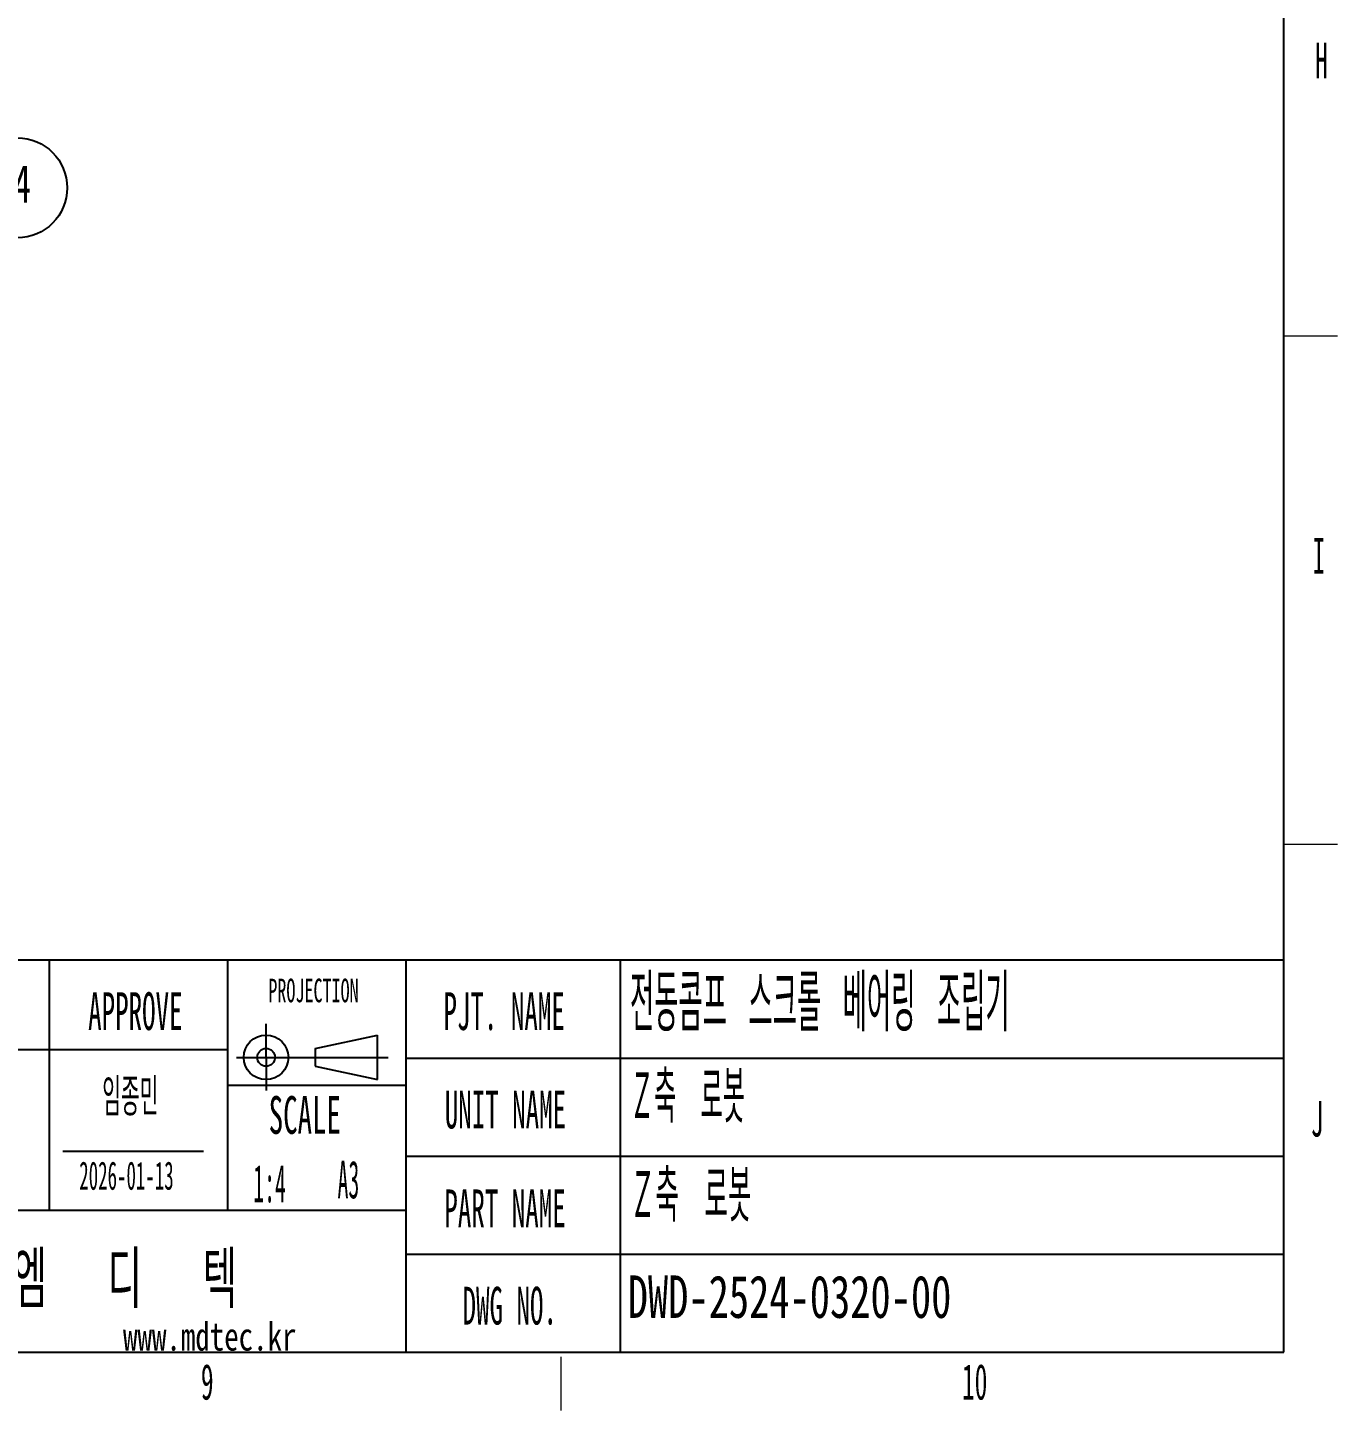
# Model space of a CAD drawing. Header units: millimetres. Extents: x 19 to 1665, y -46 to 1184.
# Drawn here: x 1370.4 to 1664, y 8.2 to 318.3 of the extents above; entities that cross this region are included whole.
import ezdxf

# ---------------------------------------------------------------- set-up
doc = ezdxf.new("R2010")
doc.units = ezdxf.units.MM
doc.header["$LTSCALE"] = 4
doc.layers.add('12', color=4, linetype='Continuous')
doc.styles.add('SLDTEXTSTYLE1', font='TXT', dxfattribs={"width": 0.446809, "bigfont": 'bigfont'})
doc.styles.add('SLDTEXTSTYLE11', font='TXT', dxfattribs={"width": 0.75})
doc.styles.add('SLDTEXTSTYLE16', font='TXT', dxfattribs={"width": 0.6, "bigfont": 'bigfont'})
doc.styles.add('SLDTEXTSTYLE17', font='TXT', dxfattribs={"width": 0.49})
doc.styles.add('SLDTEXTSTYLE2', font='TXT', dxfattribs={"width": 0.7})
doc.styles.add('SLDTEXTSTYLE4', font='TXT', dxfattribs={"width": 0.421875})
doc.styles.add('SLDTEXTSTYLE5', font='TXT', dxfattribs={"width": 0.525})
doc.styles.add('SLDTEXTSTYLE6', font='TXT', dxfattribs={"width": 0.4235})
doc.styles.add('SLDTEXTSTYLE7', font='TXT', dxfattribs={"width": 0.4235, "bigfont": 'bigfont'})
doc.styles.add('SLDTEXTSTYLE8', font='TXT', dxfattribs={"width": 0.5625})
doc.styles.add('SLDTEXTSTYLE9', font='TXT', dxfattribs={"width": 0.49, "bigfont": 'bigfont'})

# ---------------------------------------------------------------- blocks, each defined once
blk = doc.blocks.new('블록12')
for p, q in [((1651.99, 21.2), (1651.99, 1161.2)), ((1295.24, 109.2), (1651.99, 109.2)), ((1375.2, 109.2), (1375.2, 53.09)), ((1415.2, 109.2), (1415.2, 53.09)), ((1455.24, 21.2), (1455.24, 109.2)), ((1503.24, 21.2), (1503.24, 109.2)), ((1423.82, 87.35), (1423.82, 94.85)), ((1434.86, 89.35), (1448.82, 92.35)), ((1448.82, 82.35), (1448.82, 92.35)), ((1295.24, 89.09), (1415.2, 89.09)), ((1417.15, 87.35), (1451.2, 87.35)), ((1423.82, 87.35), (1423.82, 79.92)), ((1434.86, 89.35), (1434.86, 85.35)), ((1455.24, 87.2), (1651.99, 87.2)), ((1434.86, 85.35), (1448.82, 82.35)), ((1415.24, 81.09), (1455.24, 81.09)), ((1378.24, 66.33), (1409.81, 66.33)), ((1455.24, 65.2), (1651.99, 65.2)), ((1295.24, 53.09), (1455.24, 53.09)), ((1455.24, 43.2), (1651.99, 43.2)), ((31.99, 21.2), (1651.99, 21.2))]:
    blk.add_line(p, q)
at = {"color": 7, "linetype": 'Continuous', "lineweight": 18}
for p, q in [((1651.99, 249.2), (1663.99, 249.2)), ((1651.99, 135.2), (1663.99, 135.2))]:
    blk.add_line(p, q, dxfattribs=at)
at = {"color": 9, "linetype": 'Continuous', "lineweight": 18}
blk.add_line((1489.99, 8.18), (1489.99, 20.18), dxfattribs=at)
for radius in [5, 2]:
    blk.add_circle((1423.82, 87.35), radius)
blk = doc.blocks.new('SW_NOTE_0_35')
at = {"layer": '12', "color": 0}
blk.add_circle((9.52, 5.92), 11.21, dxfattribs=at)
at = {"layer": '12', "color": 0, "insert": (8.6, 11.06), "char_height": 8.467, "attachment_point": 2, "style": 'SLDTEXTSTYLE2'}
blk.add_mtext('24', dxfattribs=at)

msp = doc.modelspace()

# ---------------------------------------------------------------- block references
at = {"color": 7, "linetype": 'Continuous'}
msp.add_blockref('블록12', (0, 0), dxfattribs=at)
at = {"layer": '12'}
msp.add_blockref('SW_NOTE_0_35', (1358.51, 276.44), dxfattribs=at)

# ---------------------------------------------------------------- texts
for s, insert, char_height, attachment_point, style in [('H', (1660.41, 314.92), 8, 2, 'SLDTEXTSTYLE5'), ('I', (1659.83, 203.85), 8, 2, 'SLDTEXTSTYLE5'), ('전동콤프 스크롤 베어링 조립기', (1505.39, 105.88), 12.7, 1, 'SLDTEXTSTYLE7'), ('PROJECTION', (1434.45, 105), 5.292, 2, 'SLDTEXTSTYLE8'), ('APPROVE', (1394.51, 101.95), 8.467, 2, 'SLDTEXTSTYLE5'), ('PJT. NAME', (1477.19, 101.95), 8.467, 2, 'SLDTEXTSTYLE5'), ('Ｚ축\u3000로봇', (1505.39, 84.28), 11.642, 1, 'SLDTEXTSTYLE7'), ('임종민', (1393.38, 82.69), 8.467, 2, 'SLDTEXTSTYLE9'), ('SCALE', (1432.5, 78.67), 8.467, 2, 'SLDTEXTSTYLE8'), ('UNIT NAME', (1477.48, 79.89), 8.467, 2, 'SLDTEXTSTYLE5'), ('J', (1659.46, 77.59), 8, 2, 'SLDTEXTSTYLE5'), ('2026-01-13', (1392.52, 64.01), 6.35, 2, 'SLDTEXTSTYLE17'), ('1:4', (1424.61, 63.29), 8.467, 2, 'SLDTEXTSTYLE4'), ('A3', (1442.28, 64.18), 8.467, 2, 'SLDTEXTSTYLE6'), ('Ｚ축\u3000로봇', (1505.39, 62.1), 11.642, 1, 'SLDTEXTSTYLE1'), ('PART NAME', (1477.39, 57.72), 8.467, 2, 'SLDTEXTSTYLE5'), ('(주)  엠  디  텍', (1336.57, 43.81), 12.7, 1, 'SLDTEXTSTYLE16'), ('DWD-2524-0320-00', (1504.89, 38.44), 9.525, 1, 'SLDTEXTSTYLE2'), ('DWG NO.', (1478.45, 35.89), 8.467, 2, 'SLDTEXTSTYLE5'), ('www.mdtec.kr', (1391.75, 27.93), 6.35, 1, 'SLDTEXTSTYLE11'), ('9', (1410.63, 18.59), 8, 2, 'SLDTEXTSTYLE5'), ('10', (1582.68, 18.59), 8, 2, 'SLDTEXTSTYLE5')]:
    msp.add_mtext(s, dxfattribs=dict(at, insert=insert, char_height=char_height, attachment_point=attachment_point, style=style))

doc.saveas('drawing.dxf')
